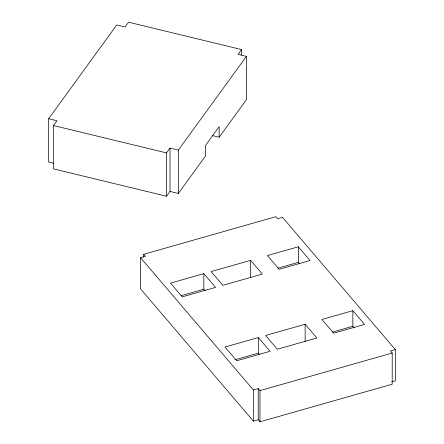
<?xml version="1.0" encoding="UTF-8"?>
<svg xmlns="http://www.w3.org/2000/svg" width="444" height="444" viewBox="0 0 444 444"><rect width="100%" height="100%" fill="white"/><g stroke="black" fill="none" stroke-linecap="round" stroke-linejoin="round"><path stroke-width="0.67" d="M53.774 163.303L48.657 162.06L48.657 118.726L116.728 24.986L125.047 27.001L128.532 22.2L241.569 49.562L241.569 55.067M241.569 49.562L238.084 54.362L246.403 56.377L178.327 150.116L170.013 148.102L170.013 191.436L166.528 196.237L53.485 168.875L53.485 125.541L56.971 120.74L48.657 118.726M166.528 196.237L166.528 152.903L170.013 148.102M170.013 191.436L178.327 193.451L205.566 155.944L205.566 145.377L219.164 126.645L219.164 137.218L212.765 135.67M219.164 137.218L246.403 99.711L246.403 56.377M143.695 257.054L143.695 254.284L275.918 216.689L277.65 218.714L282.512 217.332L395.343 349.617L395.343 380.797L391.697 381.834M395.343 349.617L390.481 350.999L392.213 353.024L392.213 384.204L259.99 421.8L258.258 419.774L253.396 421.156L140.565 288.872L140.565 257.692L145.427 256.31L143.695 254.284M203.835 273.648L170.474 283.133L182.19 296.875L215.556 287.385L203.835 273.648L203.835 289.238L205.139 290.764M250.638 260.345L211.111 271.578L222.833 285.32L262.354 274.081L250.638 260.345L250.638 277.667M298.34 246.781L267.432 255.566L279.154 269.308L310.062 260.517L298.34 246.781L298.34 262.371L299.644 263.897M181.152 295.687L203.835 289.238M277.955 268.165L298.34 262.371M258.341 337.551L224.98 347.036L236.696 360.778L270.063 351.287L258.341 337.551L258.341 353.141L259.646 354.667M305.145 324.248L265.617 335.481L277.339 349.223L316.861 337.984L305.145 324.248L305.145 341.569M352.847 310.683L321.939 319.469L333.66 333.205L364.568 324.42L352.847 310.683L352.847 326.273L354.151 327.8M234.987 359.784L258.341 353.141M332.462 332.068L352.847 326.273M140.565 257.692L253.396 389.976L258.258 388.594L259.99 390.62L259.99 421.8M259.99 390.62L392.213 353.024M53.485 125.541L166.528 152.903M258.258 388.594L258.258 419.774M253.396 389.976L253.396 421.156M178.327 150.116L178.327 193.451"/></g></svg>
